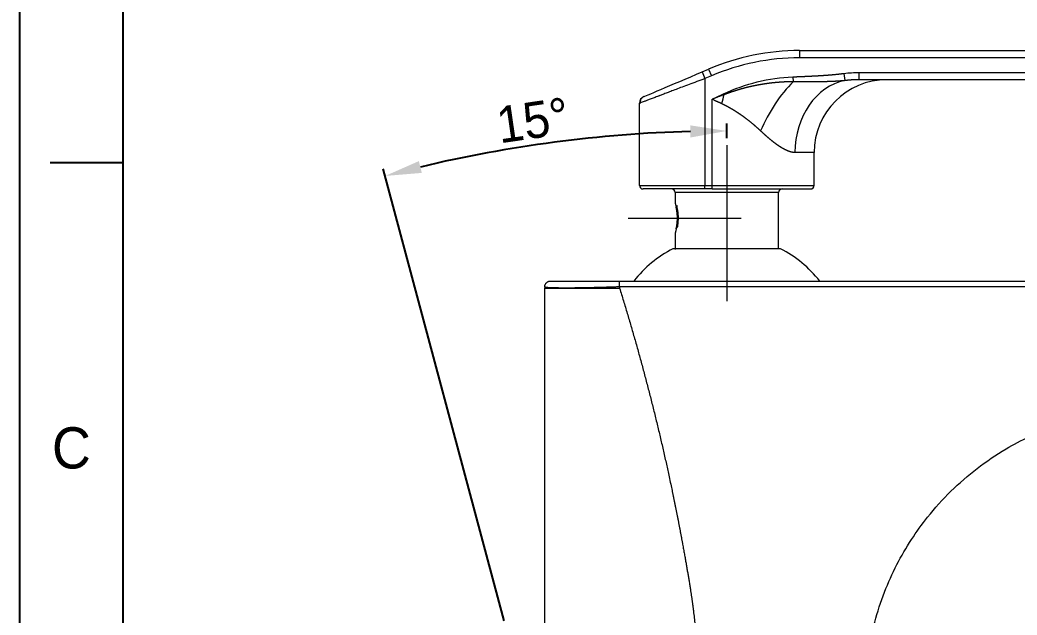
# Model space of a CAD drawing. Extents: x 9509 to 10103, y -14876 to -14456.
# Drawn here: x 9508.8 to 9645.8, y -14688.7 to -14607 of the extents above; entities that cross this region are included whole.
import ezdxf

# ---------------------------------------------------------------- set-up
doc = ezdxf.new("R2010")
doc.units = 0
doc.header["$MEASUREMENT"] = 0
doc.linetypes.add('CENTER', pattern=[47.5, 22, -8.5, 8.5, -8.5])
doc.linetypes.add('HIDDEN2', pattern=[4.7625, 3.175, -1.5875])
doc.layers.get('0').update_dxf_attribs({"linetype": 'CONTINUOUS'})
doc.layers.get('DEFPOINTS').update_dxf_attribs({"linetype": 'CONTINUOUS'})
doc.layers.add('1', color=4, linetype='HIDDEN2')
doc.layers.add('5', color=2, linetype='CONTINUOUS', lineweight=9)
doc.styles.get("Standard").update_dxf_attribs({"font": 'Gulim.ttf'})
doc.dimstyles.new('STANDARD$0', dxfattribs={"dimtxt": 3.5, "dimasz": 2.5, "dimexe": 0.7, "dimexo": 0.7, "dimgap": 0.5, "dimtad": 3, "dimdec": 4, "dimdsep": 46, "dimtxsty": 'Standard', "dimcen": 0, "dimclrd": 2, "dimclre": 2, "dimclrt": 4, "dimadec": 0, "dimazin": 0, "dimtp": 0.2, "dimtm": 0.1, "dimtfac": 0.5, "dimtdec": 4, "dimtmove": 1, "dimatfit": 3, "dimfxl": 0, "dimtolj": 1, "dimarcsym": 0})
doc.dimstyles.new('STANDARD$2', dxfattribs={"dimtxt": 3.5, "dimasz": 2.5, "dimexe": 1, "dimexo": 1, "dimgap": 0.8, "dimtad": 1, "dimdsep": 46, "dimtxsty": 'Standard', "dimcen": 0, "dimclrd": 2, "dimclre": 2, "dimclrt": 4, "dimadec": 1, "dimazin": 2, "dimtfac": 1, "dimtmove": 0, "dimatfit": 0, "dimfxl": 0, "dimtolj": 1, "dimarcsym": 0})

# ---------------------------------------------------------------- blocks, each defined once
blk = doc.blocks.new('*D3')
at = {"layer": '5', "color": 2, "lineweight": -2}
for p, q in [((9605.93, -14623.21), (9605.93, -14621.24)), ((9575.35, -14689.49), (9558.73, -14627.45))]:
    blk.add_line(p, q, dxfattribs=at)
blk.add_arc((9605.93, -14803.6), 181.36, 91.5797, 103.4203, dxfattribs=at)
at = {"layer": '5', "color": 2}
for points in [[(9600.91, -14621.47), (9600.94, -14623.14), (9605.93, -14622.24)], [(9564.04, -14628), (9563.63, -14626.38), (9558.99, -14628.42)]]:
    blk.add_solid(points, dxfattribs=at)
at = {"layer": 'DEFPOINTS', "color": 0}
for p in [(9590.12, -14622.93), (9605.93, -14624.21), (9605.93, -14645.61), (9575.61, -14690.46), (9589.69, -14743.02)]:
    blk.add_point(p, dxfattribs=at)
at = {"layer": '5', "color": 4, "insert": (9579.28, -14620.8), "char_height": 5, "attachment_point": 5, "rotation": 8.2929}
blk.add_mtext('\\A1;15°', dxfattribs=at)
blk = doc.blocks.new('*D8')
at = {"layer": '5', "color": 2, "lineweight": -2}
for p, q in [((9710.4, -14663.23), (9710.4, -14743.79)), ((9602.92, -14757.14), (9602.92, -14742.39)), ((9607.92, -14743.09), (9705.4, -14743.09))]:
    blk.add_line(p, q, dxfattribs=at)
at = {"layer": '5', "color": 2}
for points in [[(9607.92, -14742.26), (9607.92, -14743.93), (9602.92, -14743.09)], [(9705.4, -14742.26), (9705.4, -14743.93), (9710.4, -14743.09)]]:
    blk.add_solid(points, dxfattribs=at)
at = {"layer": 'DEFPOINTS', "color": 0}
for p in [(9710.4, -14662.53), (9710.4, -14743.09), (9602.92, -14757.84)]:
    blk.add_point(p, dxfattribs=at)
at = {"layer": '5', "color": 4, "insert": (9667.02, -14738.64), "char_height": 5, "attachment_point": 5}
blk.add_mtext('\\A1;107.5', dxfattribs=at)
blk = doc.blocks.new('*D11')
at = {"layer": '5', "color": 2, "lineweight": -2}
for p, q in [((9711.1, -14662.53), (9755.56, -14662.53)), ((9754.86, -14752.84), (9754.86, -14667.53)), ((9629.42, -14757.84), (9755.56, -14757.84))]:
    blk.add_line(p, q, dxfattribs=at)
at = {"layer": '5', "color": 2}
for points in [[(9754.02, -14667.53), (9755.69, -14667.53), (9754.86, -14662.53)], [(9754.02, -14752.84), (9755.69, -14752.84), (9754.86, -14757.84)]]:
    blk.add_solid(points, dxfattribs=at)
at = {"layer": 'DEFPOINTS', "color": 0}
for p in [(9710.4, -14662.53), (9754.86, -14662.53), (9628.72, -14757.84)]:
    blk.add_point(p, dxfattribs=at)
at = {"layer": '5', "color": 4, "insert": (9750.61, -14708.75), "char_height": 5, "attachment_point": 5, "rotation": 90}
blk.add_mtext('\\A1;95.3', dxfattribs=at)

msp = doc.modelspace()

# ---------------------------------------------------------------- linework, layer by layer
for p, q in [((9522.972, -14469.921), (9522.972, -14861.638)), ((9522.972, -14626.608), (9512.972, -14626.608))]:
    msp.add_line(p, q)
msp.add_lwpolyline([(9508.831, -14455.78), (10102.77, -14455.78), (10102.77, -14875.78), (9508.831, -14875.78)], close=True)
at = {"layer": '1', "color": 7, "linetype": 'Continuous', "lineweight": 18}
for p, q in [((9615.936, -14611.207), (9689.926, -14611.207)), ((9602.535, -14614.132), (9603.433, -14613.751)), ((9622.027, -14614.341), (9622.154, -14615.329)), ((9689.926, -14615.207), (9624.1, -14615.207)), ((9593.926, -14629.707), (9593.926, -14618.448)), ((9617.926, -14629.707), (9617.926, -14625.207)), ((9602.926, -14630.207), (9594.426, -14630.207)), ((9598.826, -14630.707), (9598.826, -14632.133)), ((9603.926, -14630.207), (9602.926, -14630.207)), ((9603.926, -14630.207), (9617.426, -14630.207)), ((9613.026, -14638.42), (9613.026, -14630.707)), ((9599.115, -14632.748), (9598.988, -14632.748)), ((9598.826, -14636.292), (9598.826, -14638.508)), ((9591.141, -14642.841), (9708.915, -14642.841))]:
    msp.add_line(p, q, dxfattribs=at)
at = {"layer": '1', "color": 1, "linetype": 'Continuous', "lineweight": 13}
for p, q in [((9615.936, -14611.207), (9615.936, -14612.207)), ((9689.926, -14612.207), (9615.936, -14612.207)), ((9602.535, -14614.132), (9602.926, -14615.052)), ((9603.823, -14614.671), (9602.926, -14615.052)), ((9603.433, -14613.751), (9603.823, -14614.671)), ((9615, -14614.815), (9615.03, -14615.489)), ((9624.1, -14615.207), (9624.1, -14614.207)), ((9624.1, -14614.207), (9689.926, -14614.207)), ((9602.926, -14615.052), (9602.926, -14629.707)), ((9605.477, -14617.155), (9605.534, -14617.276)), ((9603.926, -14629.707), (9603.926, -14617.887)), ((9617.926, -14625.207), (9615.297, -14625.207)), ((9593.926, -14629.707), (9602.926, -14629.707)), ((9602.926, -14630.207), (9602.926, -14629.707)), ((9602.926, -14629.707), (9603.926, -14629.707)), ((9603.926, -14630.207), (9603.926, -14629.707)), ((9603.926, -14629.707), (9617.926, -14629.707)), ((9613.026, -14630.707), (9598.826, -14630.707)), ((9708.915, -14643.641), (9591.143, -14643.641))]:
    msp.add_line(p, q, dxfattribs=at)
at = {"layer": '1', "color": 1, "linetype": 'CENTER', "lineweight": 13}
for p, q in [((9605.926, -14624.207), (9605.926, -14645.606)), ((9592.376, -14634.207), (9607.926, -14634.207))]:
    msp.add_line(p, q, dxfattribs=at)
at = {"layer": '1', "color": 7, "linetype": 'Continuous', "lineweight": 18}
for centre, radius, start, end in [((9615.936, -14643.207), 32, 90, 113), ((9627.926, -14625.207), 10, 90, 180), ((9594.926, -14618.448), 1, 113, 180), ((9594.426, -14629.707), 0.5, 180, 270), ((9617.426, -14629.707), 0.5, 270, 0), ((9598.326, -14630.707), 0.5, 0, 90), ((9613.526, -14630.707), 0.5, 90, 180), ((9605.925, -14652.888), 16.249, 117.05372, 141.80436), ((9605.925, -14652.888), 16.249, 38.19596, 63.00032)]:
    msp.add_arc(centre, radius, start, end, dxfattribs=at)
at = {"layer": '1', "color": 1, "linetype": 'Continuous', "lineweight": 13}
msp.add_arc((9615.936, -14643.207), 31, 90, 113, dxfattribs=at)
at = {"layer": '1', "color": 7, "linetype": 'Continuous', "lineweight": 18}
for centre, major_axis, ratio, start_param, end_param in [((9615.326, -14622.229), (4.801, 8.772), 0.4279506, 0.9557121, 1.8008586), ((9623.419, -14625.207), (0, 10), 0.8122329, 0.156482, 1.5707963), ((9606.107, -14618.488), (2.64, 9.645), 0.0876692, 1.4688123, 1.5947871), ((9605.926, -14634.207), (-7.1, 0), 0.9662464, 6.02718, 6.0688447)]:
    msp.add_ellipse(centre, major_axis=major_axis, ratio=ratio, start_param=start_param, end_param=end_param, dxfattribs=at)
for points, degree, knots in [([(9594.535, -14617.527), (9594.535, -14617.527), (9595.394, -14617.163), (9598.363, -14615.903), (9600.433, -14615.024), (9602.535, -14614.132)], 3, [0, 0, 0, 0, 0.5, 0.5, 1, 1, 1, 1]), ([(9615, -14614.815), (9615.281, -14614.803), (9615.88, -14614.777), (9616.456, -14614.753), (9616.76, -14614.74), (9617.783, -14614.694), (9618.519, -14614.652), (9619.469, -14614.596), (9620.275, -14614.527), (9621.2, -14614.447), (9622.027, -14614.341)], 2, [0, 0, 0, 0.125, 0.125, 0.25, 0.25, 0.5, 0.5, 0.75, 0.75, 1, 1, 1]), ([(9602.926, -14615.052), (9602.537, -14615.199), (9602.161, -14615.339), (9601.436, -14615.609), (9601.089, -14615.738), (9600.426, -14615.985), (9600.111, -14616.103), (9599.514, -14616.326), (9599.232, -14616.432), (9598.703, -14616.632), (9598.456, -14616.726), (9597.994, -14616.903), (9597.779, -14616.986), (9597.381, -14617.139), (9597.197, -14617.21), (9596.943, -14617.308), (9596.862, -14617.339), (9596.746, -14617.383), (9596.689, -14617.405), (9596.625, -14617.43), (9596.593, -14617.441), (9596.577, -14617.447), (9596.57, -14617.45), (9596.566, -14617.452), (9596.564, -14617.453), (9596.563, -14617.453), (9596.562, -14617.453), (9596.562, -14617.453), (9596.562, -14617.453), (9596.562, -14617.453), (9596.342, -14617.536), (9596.135, -14617.614), (9595.749, -14617.759), (9595.569, -14617.826), (9595.237, -14617.951), (9595.084, -14618.008), (9594.808, -14618.111), (9594.684, -14618.158), (9594.465, -14618.241), (9594.369, -14618.277), (9594.206, -14618.339), (9594.139, -14618.365), (9594.031, -14618.406), (9593.991, -14618.422), (9593.939, -14618.443), (9593.926, -14618.448), (9593.926, -14618.448)], 3, [0, 0, 0, 0, 0.0625, 0.0625, 0.125, 0.125, 0.1875, 0.1875, 0.25, 0.25, 0.3125, 0.3125, 0.375, 0.375, 0.4375, 0.4375, 0.46875, 0.46875, 0.484375, 0.4921875, 0.4960937, 0.4980469, 0.4990234, 0.4995117, 0.4997559, 0.4998779, 0.499939, 0.4999695, 0.4999695, 0.5, 0.5, 0.5625, 0.5625, 0.625, 0.625, 0.6875, 0.6875, 0.75, 0.75, 0.8125, 0.8125, 0.875, 0.875, 0.9375, 0.9375, 1, 1, 1, 1]), ([(9615.03, -14615.489), (9615.002, -14615.489), (9614.947, -14615.489), (9614.864, -14615.49), (9614.781, -14615.491), (9614.699, -14615.492), (9614.617, -14615.494), (9614.535, -14615.495), (9614.454, -14615.497), (9614.373, -14615.499), (9614.292, -14615.502), (9614.211, -14615.505), (9614.131, -14615.507), (9614.05, -14615.51), (9613.971, -14615.514), (9613.891, -14615.517), (9613.812, -14615.521), (9613.732, -14615.525), (9613.654, -14615.529), (9613.575, -14615.534), (9613.497, -14615.539), (9613.419, -14615.543), (9613.341, -14615.549), (9613.263, -14615.554), (9613.186, -14615.559), (9613.109, -14615.565), (9613.032, -14615.571), (9612.956, -14615.577), (9612.88, -14615.583), (9612.804, -14615.59), (9612.728, -14615.597), (9612.652, -14615.604), (9612.577, -14615.611), (9612.502, -14615.618), (9612.428, -14615.625), (9612.353, -14615.633), (9612.279, -14615.641), (9612.205, -14615.649), (9612.131, -14615.657), (9612.058, -14615.666), (9611.985, -14615.674), (9611.912, -14615.683), (9611.839, -14615.692), (9611.767, -14615.701), (9611.695, -14615.71), (9611.623, -14615.72), (9611.551, -14615.729), (9611.48, -14615.739), (9611.409, -14615.749), (9611.338, -14615.759), (9611.267, -14615.769), (9611.197, -14615.78), (9611.126, -14615.79), (9611.057, -14615.801), (9610.987, -14615.812), (9610.917, -14615.823), (9610.848, -14615.834), (9610.779, -14615.845), (9610.711, -14615.857), (9610.642, -14615.869), (9610.574, -14615.88), (9610.506, -14615.892), (9610.438, -14615.904), (9610.371, -14615.916), (9610.304, -14615.929), (9610.237, -14615.941), (9610.17, -14615.954), (9610.104, -14615.966), (9610.037, -14615.979), (9609.971, -14615.992), (9609.906, -14616.005), (9609.84, -14616.018), (9609.775, -14616.032), (9609.71, -14616.045), (9609.645, -14616.059), (9609.58, -14616.072), (9609.516, -14616.086), (9609.452, -14616.1), (9609.388, -14616.114), (9609.325, -14616.128), (9609.261, -14616.143), (9609.198, -14616.157), (9609.135, -14616.171), (9609.073, -14616.186), (9609.01, -14616.201), (9608.948, -14616.215), (9608.886, -14616.23), (9608.824, -14616.245), (9608.763, -14616.26), (9608.702, -14616.275), (9608.641, -14616.291), (9608.58, -14616.306), (9608.519, -14616.321), (9608.459, -14616.337), (9608.399, -14616.353), (9608.339, -14616.368), (9608.279, -14616.384), (9608.22, -14616.4), (9608.161, -14616.416), (9608.102, -14616.432), (9608.043, -14616.448), (9607.985, -14616.464), (9607.926, -14616.481), (9607.868, -14616.497), (9607.811, -14616.514), (9607.753, -14616.53), (9607.696, -14616.547), (9607.639, -14616.563), (9607.582, -14616.58), (9607.525, -14616.597), (9607.469, -14616.614), (9607.412, -14616.631), (9607.356, -14616.648), (9607.301, -14616.665), (9607.245, -14616.682), (9607.19, -14616.699), (9607.135, -14616.716), (9607.08, -14616.734), (9607.025, -14616.751), (9606.971, -14616.769), (9606.916, -14616.786), (9606.862, -14616.804), (9606.809, -14616.821), (9606.755, -14616.839), (9606.702, -14616.857), (9606.649, -14616.874), (9606.596, -14616.892), (9606.543, -14616.91), (9606.49, -14616.928), (9606.438, -14616.946), (9606.386, -14616.964), (9606.334, -14616.982), (9606.283, -14617), (9606.231, -14617.018), (9606.18, -14617.036), (9606.129, -14617.055), (9606.079, -14617.073), (9606.028, -14617.091), (9605.978, -14617.109), (9605.928, -14617.128), (9605.878, -14617.146), (9605.828, -14617.165), (9605.778, -14617.183), (9605.729, -14617.202), (9605.68, -14617.22), (9605.631, -14617.239), (9605.583, -14617.257), (9605.55, -14617.27), (9605.534, -14617.276)], 3, [0, 0, 0, 0, 0.0085552, 0.0170828, 0.0255829, 0.0340557, 0.0425012, 0.0509196, 0.0593111, 0.0676756, 0.0760134, 0.0843245, 0.0926092, 0.1008674, 0.1090993, 0.117305, 0.1254846, 0.1336382, 0.141766, 0.149868, 0.1579444, 0.1659952, 0.1740205, 0.1820205, 0.1899952, 0.1979447, 0.2058692, 0.2137687, 0.2216433, 0.2294932, 0.2373183, 0.2451188, 0.2528948, 0.2606464, 0.2683736, 0.2760766, 0.2837554, 0.2914101, 0.2990408, 0.3066475, 0.3142304, 0.3217896, 0.329325, 0.3368369, 0.3443251, 0.35179, 0.3592314, 0.3666495, 0.3740444, 0.3814161, 0.3887647, 0.3960902, 0.4033928, 0.4106725, 0.4179293, 0.4251634, 0.4323748, 0.4395636, 0.4467297, 0.4538734, 0.4609946, 0.4680934, 0.4751699, 0.4822241, 0.4892561, 0.4962659, 0.5032537, 0.5102194, 0.5171631, 0.5240849, 0.5309848, 0.5378629, 0.5447192, 0.5515538, 0.5583667, 0.565158, 0.5719277, 0.578676, 0.5854027, 0.5921081, 0.598792, 0.6054547, 0.612096, 0.6187162, 0.6253151, 0.6318929, 0.6384496, 0.6449853, 0.6514999, 0.6579936, 0.6644664, 0.6709182, 0.6773492, 0.6837595, 0.6901489, 0.6965177, 0.7028657, 0.7091931, 0.7154999, 0.7217862, 0.7280519, 0.7342971, 0.7405219, 0.7467262, 0.7529102, 0.7590738, 0.7652171, 0.7713402, 0.777443, 0.7835256, 0.789588, 0.7956303, 0.8016524, 0.8076545, 0.8136366, 0.8195986, 0.8255407, 0.8314628, 0.8373651, 0.8432474, 0.8491099, 0.8549525, 0.8607754, 0.8665785, 0.8723619, 0.8781256, 0.8838696, 0.889594, 0.8952987, 0.9009839, 0.9066495, 0.9122956, 0.9179222, 0.9235294, 0.929117, 0.9346853, 0.9402342, 0.9457637, 0.9512739, 0.9567648, 0.9622364, 0.9676887, 0.9731219, 0.9785358, 0.9839305, 0.9893061, 0.9946626, 1, 1, 1, 1]), ([(9622.154, -14615.329), (9622.141, -14615.33), (9622.116, -14615.333), (9622.078, -14615.337), (9622.038, -14615.342), (9621.997, -14615.346), (9621.954, -14615.35), (9621.91, -14615.354), (9621.865, -14615.359), (9621.818, -14615.363), (9621.77, -14615.367), (9621.72, -14615.371), (9621.669, -14615.376), (9621.617, -14615.38), (9621.563, -14615.384), (9621.507, -14615.388), (9621.45, -14615.393), (9621.392, -14615.397), (9621.332, -14615.401), (9621.27, -14615.405), (9621.207, -14615.409), (9621.142, -14615.413), (9621.076, -14615.417), (9621.008, -14615.421), (9620.939, -14615.425), (9620.868, -14615.429), (9620.795, -14615.433), (9620.721, -14615.436), (9620.645, -14615.44), (9620.567, -14615.444), (9620.488, -14615.447), (9620.407, -14615.45), (9620.325, -14615.454), (9620.241, -14615.457), (9620.155, -14615.46), (9620.068, -14615.463), (9619.978, -14615.467), (9619.888, -14615.469), (9619.795, -14615.472), (9619.701, -14615.475), (9619.605, -14615.478), (9619.507, -14615.48), (9619.408, -14615.483), (9619.307, -14615.485), (9619.204, -14615.487), (9619.1, -14615.489), (9618.994, -14615.491), (9618.886, -14615.493), (9618.777, -14615.494), (9618.666, -14615.496), (9618.553, -14615.497), (9618.439, -14615.499), (9618.323, -14615.5), (9618.205, -14615.501), (9618.086, -14615.502), (9617.965, -14615.502), (9617.843, -14615.503), (9617.719, -14615.503), (9617.593, -14615.504), (9617.465, -14615.504), (9617.336, -14615.504), (9617.205, -14615.504), (9617.072, -14615.504), (9616.938, -14615.504), (9616.801, -14615.503), (9616.664, -14615.503), (9616.524, -14615.502), (9616.382, -14615.502), (9616.239, -14615.501), (9616.094, -14615.5), (9615.948, -14615.498), (9615.799, -14615.497), (9615.649, -14615.496), (9615.497, -14615.494), (9615.343, -14615.493), (9615.187, -14615.491), (9615.082, -14615.49), (9615.03, -14615.489)], 3, [0, 0, 0, 0, 0.0053015, 0.0107879, 0.0164612, 0.0223233, 0.0283761, 0.0346215, 0.0410613, 0.0476975, 0.0545318, 0.0615661, 0.068802, 0.0762413, 0.0838857, 0.091737, 0.0997966, 0.1080663, 0.1165476, 0.1252421, 0.1341513, 0.1432767, 0.1526197, 0.1621817, 0.1719641, 0.1819682, 0.1921953, 0.2026467, 0.2133236, 0.224227, 0.2353582, 0.2467182, 0.2583081, 0.2701287, 0.2821811, 0.2944661, 0.3069844, 0.319737, 0.3327244, 0.3459473, 0.3594064, 0.3731021, 0.3870349, 0.4012052, 0.4156135, 0.4302598, 0.4451404, 0.4602446, 0.475573, 0.4911264, 0.5069059, 0.5229125, 0.5391471, 0.5556109, 0.5723048, 0.5892299, 0.6063872, 0.6237778, 0.6414027, 0.6592631, 0.6773599, 0.6956943, 0.7142673, 0.7330802, 0.752134, 0.7714299, 0.790969, 0.8107525, 0.8307815, 0.8510573, 0.8715811, 0.892354, 0.9133773, 0.9346523, 0.9561803, 0.9779624, 1, 1, 1, 1]), ([(9605.534, -14617.276), (9605.006, -14617.477), (9604.478, -14617.677), (9603.942, -14617.881), (9603.934, -14617.884), (9603.926, -14617.887)], 3, [0, 0, 0, 0, 0.9853595, 0.9853595, 1, 1, 1, 1]), ([(9610.576, -14622.229), (9610.559, -14622.213), (9610.525, -14622.182), (9610.475, -14622.135), (9610.424, -14622.088), (9610.374, -14622.041), (9610.323, -14621.995), (9610.273, -14621.949), (9610.222, -14621.903), (9610.171, -14621.858), (9610.121, -14621.813), (9610.07, -14621.767), (9610.019, -14621.723), (9609.969, -14621.678), (9609.918, -14621.634), (9609.867, -14621.589), (9609.816, -14621.545), (9609.765, -14621.502), (9609.714, -14621.458), (9609.664, -14621.415), (9609.613, -14621.372), (9609.562, -14621.329), (9609.511, -14621.287), (9609.46, -14621.244), (9609.409, -14621.202), (9609.358, -14621.16), (9609.307, -14621.119), (9609.256, -14621.077), (9609.205, -14621.036), (9609.154, -14620.995), (9609.103, -14620.954), (9609.052, -14620.914), (9609.001, -14620.874), (9608.95, -14620.833), (9608.899, -14620.794), (9608.848, -14620.754), (9608.797, -14620.715), (9608.746, -14620.676), (9608.695, -14620.637), (9608.644, -14620.598), (9608.593, -14620.56), (9608.542, -14620.522), (9608.491, -14620.484), (9608.44, -14620.446), (9608.389, -14620.408), (9608.338, -14620.371), (9608.288, -14620.334), (9608.237, -14620.297), (9608.186, -14620.261), (9608.135, -14620.224), (9608.084, -14620.188), (9608.033, -14620.152), (9607.983, -14620.117), (9607.932, -14620.081), (9607.881, -14620.046), (9607.83, -14620.011), (9607.78, -14619.976), (9607.729, -14619.942), (9607.678, -14619.908), (9607.628, -14619.874), (9607.577, -14619.84), (9607.526, -14619.806), (9607.476, -14619.773), (9607.425, -14619.74), (9607.375, -14619.707), (9607.324, -14619.674), (9607.274, -14619.642), (9607.224, -14619.61), (9607.173, -14619.578), (9607.123, -14619.546), (9607.073, -14619.514), (9607.022, -14619.483), (9606.972, -14619.452), (9606.922, -14619.421), (9606.872, -14619.391), (9606.822, -14619.36), (9606.772, -14619.33), (9606.722, -14619.3), (9606.672, -14619.271), (9606.622, -14619.241), (9606.572, -14619.212), (9606.522, -14619.183), (9606.473, -14619.154), (9606.423, -14619.126), (9606.373, -14619.098), (9606.324, -14619.069), (9606.274, -14619.042), (9606.225, -14619.014), (9606.175, -14618.987), (9606.126, -14618.96), (9606.076, -14618.933), (9606.027, -14618.906), (9605.978, -14618.88), (9605.929, -14618.853), (9605.88, -14618.827), (9605.83, -14618.802), (9605.781, -14618.776), (9605.732, -14618.751), (9605.684, -14618.726), (9605.635, -14618.701), (9605.586, -14618.676), (9605.537, -14618.652), (9605.489, -14618.628), (9605.44, -14618.604), (9605.391, -14618.58), (9605.343, -14618.557), (9605.295, -14618.534), (9605.246, -14618.511), (9605.214, -14618.496), (9605.198, -14618.488)], 3, [0, 0, 0, 0, 0.010911, 0.021791, 0.0326402, 0.0434584, 0.0542459, 0.0650025, 0.0757283, 0.0864234, 0.0970877, 0.1077214, 0.1183245, 0.1288969, 0.1394387, 0.14995, 0.1604308, 0.1708812, 0.181301, 0.1916905, 0.2020496, 0.2123784, 0.2226769, 0.2329451, 0.2431831, 0.2533909, 0.2635686, 0.2737162, 0.2838337, 0.2939212, 0.3039787, 0.3140062, 0.3240038, 0.3339716, 0.3439095, 0.3538177, 0.3636961, 0.3735448, 0.3833638, 0.3931532, 0.4029131, 0.4126434, 0.4223442, 0.4320156, 0.4416576, 0.4512702, 0.4608535, 0.4704076, 0.4799324, 0.4894281, 0.4988946, 0.5083321, 0.5177405, 0.52712, 0.5364706, 0.5457922, 0.555085, 0.5643491, 0.5735844, 0.5827911, 0.5919691, 0.6011185, 0.6102395, 0.6193319, 0.628396, 0.6374317, 0.646439, 0.6554182, 0.6643691, 0.6732919, 0.6821866, 0.6910533, 0.6998921, 0.7087029, 0.7174859, 0.7262411, 0.7349685, 0.7436683, 0.7523405, 0.7609852, 0.7696024, 0.7781921, 0.7867545, 0.7952896, 0.8037975, 0.8122782, 0.8207319, 0.8291585, 0.8375581, 0.8459309, 0.8542768, 0.862596, 0.8708885, 0.8791544, 0.8873938, 0.8956067, 0.9037932, 0.9119534, 0.9200873, 0.9281951, 0.9362767, 0.9443324, 0.9523621, 0.9603659, 0.968344, 0.9762964, 0.9842231, 0.9921243, 1, 1, 1, 1]), ([(9598.826, -14632.107), (9598.826, -14632.107), (9598.826, -14632.108), (9598.828, -14632.114), (9598.829, -14632.119), (9598.833, -14632.13), (9598.834, -14632.134), (9598.836, -14632.143), (9598.838, -14632.148), (9598.846, -14632.175), (9598.854, -14632.204), (9598.874, -14632.277), (9598.886, -14632.321), (9598.903, -14632.384), (9598.906, -14632.397), (9598.913, -14632.424), (9598.924, -14632.466), (9598.935, -14632.511), (9598.957, -14632.605), (9598.973, -14632.673), (9598.988, -14632.748)], 3, [0, 0, 0, 0, 0.0761133, 0.0761133, 0.1685019, 0.1685019, 0.2146963, 0.2146963, 0.2608906, 0.2608906, 0.445668, 0.445668, 0.6304453, 0.6304453, 0.6766396, 0.6766396, 0.722834, 0.8152227, 0.8152227, 1, 1, 1, 1]), ([(9599.183, -14635.352), (9599.202, -14635.237), (9599.219, -14635.118), (9599.241, -14634.935), (9599.248, -14634.872), (9599.256, -14634.778), (9599.259, -14634.746), (9599.264, -14634.682), (9599.266, -14634.649), (9599.276, -14634.488), (9599.28, -14634.358), (9599.281, -14634.164), (9599.28, -14634.099), (9599.277, -14634.001), (9599.276, -14633.969), (9599.274, -14633.904), (9599.272, -14633.871), (9599.263, -14633.709), (9599.252, -14633.582), (9599.232, -14633.397), (9599.224, -14633.336), (9599.212, -14633.246), (9599.207, -14633.216), (9599.198, -14633.157), (9599.194, -14633.127), (9599.17, -14632.982), (9599.148, -14632.871), (9599.104, -14632.662), (9599.081, -14632.563), (9599.057, -14632.47)], 3, [0, 0, 0, 0, 0.125, 0.125, 0.1875, 0.1875, 0.21875, 0.21875, 0.25, 0.25, 0.375, 0.375, 0.4375, 0.4375, 0.46875, 0.46875, 0.5, 0.5, 0.625, 0.625, 0.6875, 0.6875, 0.71875, 0.71875, 0.75, 0.75, 0.875, 0.875, 1, 1, 1, 1]), ([(9598.991, -14635.655), (9598.993, -14635.645), (9598.995, -14635.634), (9599.013, -14635.548), (9599.028, -14635.467), (9599.046, -14635.36), (9599.05, -14635.338), (9599.057, -14635.294), (9599.06, -14635.271), (9599.071, -14635.204), (9599.077, -14635.158), (9599.096, -14635.018), (9599.107, -14634.921), (9599.12, -14634.773), (9599.124, -14634.723), (9599.129, -14634.646), (9599.131, -14634.62), (9599.134, -14634.569), (9599.135, -14634.543), (9599.141, -14634.413), (9599.144, -14634.31), (9599.143, -14634.154), (9599.143, -14634.102), (9599.141, -14634.024), (9599.14, -14633.998), (9599.139, -14633.946), (9599.137, -14633.92), (9599.131, -14633.79), (9599.124, -14633.688), (9599.106, -14633.49), (9599.096, -14633.394), (9599.08, -14633.276), (9599.077, -14633.253), (9599.07, -14633.206), (9599.06, -14633.138), (9599.049, -14633.073), (9599.028, -14632.945), (9599.012, -14632.864), (9598.993, -14632.768), (9598.989, -14632.75), (9598.984, -14632.728), (9598.984, -14632.725), (9598.983, -14632.722)], 3, [0, 0, 0, 0, 0.013231, 0.013231, 0.1091083, 0.1091083, 0.1330776, 0.1330776, 0.1570469, 0.1570469, 0.2049855, 0.2049855, 0.3008628, 0.3008628, 0.3488014, 0.3488014, 0.3727708, 0.3727708, 0.3967401, 0.3967401, 0.4926173, 0.4926173, 0.540556, 0.540556, 0.5645253, 0.5645253, 0.5884946, 0.5884946, 0.6843719, 0.6843719, 0.7802491, 0.7802491, 0.8042185, 0.8042185, 0.8281878, 0.8761264, 0.8761264, 0.9720037, 0.9720037, 0.995973, 0.995973, 1, 1, 1, 1]), ([(9598.988, -14635.669), (9599.001, -14635.647), (9599.015, -14635.624), (9599.045, -14635.575), (9599.061, -14635.549), (9599.093, -14635.496), (9599.11, -14635.468), (9599.146, -14635.411), (9599.164, -14635.382), (9599.183, -14635.352)], 3, [0, 0, 0, 0, 0.25, 0.25, 0.5, 0.5, 0.75, 0.75, 1, 1, 1, 1]), ([(9598.988, -14635.669), (9598.972, -14635.742), (9598.957, -14635.811), (9598.938, -14635.89), (9598.934, -14635.905), (9598.927, -14635.935), (9598.916, -14635.979), (9598.906, -14636.019), (9598.886, -14636.094), (9598.874, -14636.137), (9598.861, -14636.183), (9598.859, -14636.191), (9598.854, -14636.208), (9598.852, -14636.216), (9598.846, -14636.238), (9598.842, -14636.25), (9598.833, -14636.283), (9598.829, -14636.297), (9598.826, -14636.305), (9598.826, -14636.307), (9598.826, -14636.307)], 3, [0, 0, 0, 0, 0.1850752, 0.1850752, 0.231344, 0.231344, 0.2776128, 0.3701504, 0.3701504, 0.5552256, 0.5552256, 0.6014944, 0.6014944, 0.6477632, 0.6477632, 0.7403008, 0.7403008, 0.925376, 0.925376, 1, 1, 1, 1]), ([(9611.155, -14638.42), (9610.983, -14638.42), (9610.803, -14638.42), (9610.429, -14638.42), (9610.042, -14638.42), (9609.628, -14638.42), (9609.361, -14638.42), (9609.307, -14638.42), (9609.198, -14638.42), (9609.143, -14638.42), (9608.978, -14638.42), (9608.866, -14638.42), (9608.531, -14638.42), (9608.076, -14638.42), (9607.609, -14638.42), (9607.253, -14638.42), (9607.134, -14638.42), (9606.954, -14638.42), (9606.893, -14638.42), (9606.772, -14638.42), (9606.712, -14638.42), (9606.408, -14638.42), (9606.166, -14638.42), (9605.684, -14638.42), (9605.443, -14638.42), (9604.964, -14638.419), (9604.724, -14638.419), (9604.426, -14638.419), (9604.367, -14638.419), (9604.248, -14638.419), (9604.188, -14638.419), (9604.011, -14638.419), (9603.894, -14638.419), (9603.547, -14638.419), (9603.093, -14638.419), (9602.657, -14638.419), (9602.337, -14638.419), (9602.231, -14638.419), (9602.074, -14638.419), (9602.023, -14638.419), (9601.919, -14638.419), (9601.868, -14638.419), (9601.615, -14638.419), (9601.421, -14638.419), (9601.048, -14638.419), (9600.87, -14638.419), (9600.529, -14638.419), (9600.366, -14638.419), (9600.173, -14638.419), (9600.134, -14638.419), (9600.059, -14638.419), (9599.949, -14638.419), (9599.844, -14638.419), (9599.643, -14638.419), (9599.395, -14638.419), (9599.188, -14638.419), (9599.049, -14638.419), (9599.005, -14638.419), (9598.943, -14638.419), (9598.923, -14638.419), (9598.885, -14638.419), (9598.867, -14638.419), (9598.779, -14638.419), (9598.72, -14638.419), (9598.626, -14638.419), (9598.59, -14638.419), (9598.543, -14638.419), (9598.53, -14638.419), (9598.53, -14638.419), (9598.53, -14638.419), (9598.53, -14638.419)], 3, [0, 0, 0, 0, 0.0416613, 0.0416613, 0.0833226, 0.1249839, 0.1249839, 0.1353993, 0.1353993, 0.1458146, 0.1458146, 0.1666453, 0.1666453, 0.2083066, 0.2499679, 0.2499679, 0.2707986, 0.2707986, 0.2812139, 0.2812139, 0.2916292, 0.2916292, 0.3332905, 0.3332905, 0.3749518, 0.3749518, 0.4166132, 0.4166132, 0.4270285, 0.4270285, 0.4374438, 0.4374438, 0.4582745, 0.4582745, 0.4999358, 0.5415971, 0.5415971, 0.5624278, 0.5624278, 0.5728431, 0.5728431, 0.5832584, 0.5832584, 0.6249197, 0.6249197, 0.6665811, 0.6665811, 0.7082424, 0.7082424, 0.7186577, 0.7186577, 0.729073, 0.7499037, 0.7499037, 0.791565, 0.8332263, 0.8332263, 0.854057, 0.854057, 0.8644723, 0.8644723, 0.8748876, 0.8748876, 0.916549, 0.916549, 0.9582103, 0.9582103, 0.9998716, 0.9998716, 1, 1, 1, 1]), ([(9613.321, -14638.42), (9613.321, -14638.42), (9613.31, -14638.42), (9613.28, -14638.42), (9613.273, -14638.42), (9613.258, -14638.42), (9613.233, -14638.42), (9613.202, -14638.42), (9613.131, -14638.42), (9613.014, -14638.42), (9612.852, -14638.42), (9612.713, -14638.42), (9612.663, -14638.42), (9612.585, -14638.42), (9612.558, -14638.42), (9612.504, -14638.42), (9612.476, -14638.42), (9612.332, -14638.42), (9612.084, -14638.42), (9611.797, -14638.42), (9611.491, -14638.42), (9611.328, -14638.42), (9611.155, -14638.42)], 3, [0, 0, 0, 0, 0.124484, 0.124484, 0.1557524, 0.1557524, 0.1870209, 0.2495577, 0.2495577, 0.3746314, 0.4997051, 0.4997051, 0.562242, 0.562242, 0.5935104, 0.5935104, 0.6247789, 0.6247789, 0.7498526, 0.8749263, 0.8749263, 1, 1, 1, 1]), ([(9580.915, -14643.64), (9580.915, -14643.587), (9580.921, -14643.535), (9580.936, -14643.458), (9580.942, -14643.433), (9580.958, -14643.383), (9580.967, -14643.358), (9580.997, -14643.285), (9581.021, -14643.239), (9581.058, -14643.185), (9581.065, -14643.174), (9581.081, -14643.153), (9581.089, -14643.143), (9581.114, -14643.112), (9581.132, -14643.093), (9581.187, -14643.038), (9581.227, -14643.005), (9581.282, -14642.968), (9581.293, -14642.961), (9581.316, -14642.947), (9581.35, -14642.928), (9581.409, -14642.9), (9581.458, -14642.883), (9581.495, -14642.871), (9581.508, -14642.868), (9581.534, -14642.861), (9581.547, -14642.858), (9581.572, -14642.853), (9581.585, -14642.851), (9581.612, -14642.847), (9581.624, -14642.846), (9581.663, -14642.842), (9581.689, -14642.841), (9581.715, -14642.841)], 3, [0, 0, 0, 0, 0.125, 0.125, 0.1875, 0.1875, 0.25, 0.25, 0.375, 0.375, 0.40625, 0.40625, 0.4375, 0.4375, 0.5, 0.5, 0.625, 0.625, 0.65625, 0.65625, 0.6875, 0.75, 0.8125, 0.8125, 0.84375, 0.84375, 0.875, 0.875, 0.90625, 0.90625, 0.9375, 0.9375, 1, 1, 1, 1]), ([(9580.919, -14643.65), (9580.918, -14643.65), (9580.918, -14643.65), (9580.917, -14643.648), (9580.916, -14643.646), (9580.915, -14643.643), (9580.915, -14643.641), (9580.915, -14643.641), (9580.915, -14643.64), (9580.915, -14643.64), (9580.915, -14643.64), (9580.915, -14643.64)], 3, [0, 0, 0, 0, 0.0783132, 0.0783132, 0.5391566, 0.7695783, 0.8847891, 0.9423946, 0.9711973, 0.9711973, 1, 1, 1, 1]), ([(9581.715, -14642.841), (9581.715, -14642.841), (9581.716, -14642.841), (9581.72, -14642.841), (9581.722, -14642.841), (9581.734, -14642.841), (9581.745, -14642.841), (9581.79, -14642.841), (9581.836, -14642.841), (9581.955, -14642.841), (9582.029, -14642.841), (9582.207, -14642.841), (9582.311, -14642.841), (9582.459, -14642.841), (9582.49, -14642.841), (9582.538, -14642.841), (9582.554, -14642.841), (9582.586, -14642.841), (9582.668, -14642.841), (9582.756, -14642.841), (9582.974, -14642.841), (9583.132, -14642.841), (9583.472, -14642.841), (9583.654, -14642.841), (9584.042, -14642.841), (9584.248, -14642.841), (9584.522, -14642.841), (9584.577, -14642.841), (9584.69, -14642.841), (9584.747, -14642.841), (9584.92, -14642.841), (9585.038, -14642.841), (9585.218, -14642.841), (9585.279, -14642.841), (9585.402, -14642.841), (9585.587, -14642.841), (9585.776, -14642.841), (9586.161, -14642.841), (9586.424, -14642.841), (9586.965, -14642.841), (9587.243, -14642.841), (9587.671, -14642.841), (9587.816, -14642.841), (9588.035, -14642.841), (9588.109, -14642.841), (9588.257, -14642.841), (9588.331, -14642.841), (9588.701, -14642.841), (9589, -14642.841), (9589.603, -14642.841), (9589.907, -14642.841), (9590.521, -14642.841), (9590.83, -14642.841), (9591.141, -14642.841)], 3, [0, 0, 0, 0, 0.015625, 0.015625, 0.03125, 0.03125, 0.0625, 0.0625, 0.125, 0.125, 0.1875, 0.1875, 0.25, 0.25, 0.265625, 0.265625, 0.2734375, 0.2734375, 0.28125, 0.3125, 0.3125, 0.375, 0.375, 0.4375, 0.4375, 0.5, 0.5, 0.515625, 0.515625, 0.53125, 0.53125, 0.5625, 0.5625, 0.578125, 0.578125, 0.59375, 0.625, 0.625, 0.6875, 0.6875, 0.75, 0.75, 0.78125, 0.78125, 0.796875, 0.796875, 0.8125, 0.8125, 0.875, 0.875, 0.9375, 0.9375, 1, 1, 1, 1]), ([(9591.141, -14642.841), (9591.141, -14642.841), (9591.142, -14642.842), (9591.142, -14642.846), (9591.142, -14642.847), (9591.142, -14642.848), (9591.142, -14642.851), (9591.142, -14642.853), (9591.142, -14642.859), (9591.142, -14642.861), (9591.142, -14642.868), (9591.142, -14642.871), (9591.142, -14642.883), (9591.142, -14642.9), (9591.142, -14642.928), (9591.142, -14642.948), (9591.142, -14642.961), (9591.142, -14642.968), (9591.142, -14643.005), (9591.142, -14643.038), (9591.142, -14643.093), (9591.142, -14643.112), (9591.142, -14643.143), (9591.142, -14643.153), (9591.142, -14643.174), (9591.142, -14643.185), (9591.143, -14643.239), (9591.143, -14643.285), (9591.143, -14643.358), (9591.143, -14643.383), (9591.143, -14643.433), (9591.143, -14643.458), (9591.143, -14643.535), (9591.143, -14643.587), (9591.143, -14643.64)], 3, [0, 0, 0, 0, 0.0625, 0.078125, 0.078125, 0.09375, 0.09375, 0.125, 0.125, 0.15625, 0.15625, 0.1875, 0.1875, 0.25, 0.3125, 0.34375, 0.34375, 0.375, 0.375, 0.5, 0.5, 0.5625, 0.5625, 0.59375, 0.59375, 0.625, 0.625, 0.75, 0.75, 0.8125, 0.8125, 0.875, 0.875, 1, 1, 1, 1]), ([(9580.915, -14697.728), (9580.915, -14695.438), (9580.915, -14693.149), (9580.915, -14690.29), (9580.915, -14689.718), (9580.915, -14688.575), (9580.915, -14688.003), (9580.915, -14686.29), (9580.915, -14685.149), (9580.915, -14681.731), (9580.915, -14679.46), (9580.915, -14674.929), (9580.915, -14672.67), (9580.915, -14669.291), (9580.915, -14668.167), (9580.915, -14666.482), (9580.915, -14665.921), (9580.915, -14664.8), (9580.915, -14663.12), (9580.915, -14661.446), (9580.915, -14659.219), (9580.915, -14658.108), (9580.915, -14654.782), (9580.915, -14652.577), (9580.915, -14649.286), (9580.915, -14648.193), (9580.915, -14646.557), (9580.915, -14645.74), (9580.915, -14644.789), (9580.915, -14644.315), (9580.915, -14644.111), (9580.915, -14643.976), (9580.915, -14643.908), (9580.915, -14643.841)], 3, [0, 0, 0, 0, 0.125, 0.125, 0.15625, 0.15625, 0.1875, 0.1875, 0.25, 0.25, 0.375, 0.375, 0.5, 0.5, 0.5625, 0.5625, 0.59375, 0.59375, 0.625, 0.6875, 0.6875, 0.75, 0.75, 0.875, 0.875, 0.9375, 0.9375, 0.96875, 0.984375, 0.9921875, 0.9960938, 0.9960938, 1, 1, 1, 1]), ([(9591.205, -14643.841), (9595.484, -14657.58), (9598.438, -14671.71), (9599.183, -14675.274), (9599.825, -14678.776), (9600.645, -14683.248), (9601.039, -14685.874), (9601.578, -14689.475), (9601.782, -14693.034), (9601.885, -14694.811), (9601.909, -14696.632), (9601.918, -14697.295), (9601.915, -14700.232), (9601.903, -14714.635), (9601.929, -14740.939), (9601.92, -14752.841)], 2, [0, 0, 0, 0.2613413, 0.2613413, 0.3266767, 0.3266767, 0.392012, 0.392012, 0.4573473, 0.4573473, 0.490015, 0.490015, 0.5226827, 0.5226827, 0.784024, 1, 1, 1]), ([(9624.915, -14752.841), (9624.915, -14750.741), (9624.915, -14746.181), (9624.915, -14739.381), (9624.915, -14732.66), (9624.914, -14726.598), (9624.914, -14721.195), (9624.915, -14716.452), (9624.916, -14712.368), (9624.917, -14708.943), (9624.915, -14706.178), (9624.914, -14704.069), (9624.913, -14702.47), (9624.917, -14701.072), (9624.913, -14699.588), (9624.928, -14697.761), (9625.122, -14695.505), (9625.514, -14692.725), (9626.275, -14689.311), (9627.503, -14685.562), (9629.211, -14681.779), (9631.208, -14678.344), (9633.662, -14674.944), (9636.65, -14671.631), (9640.267, -14668.485), (9643.911, -14666.021), (9647.46, -14664.135), (9650.818, -14662.731), (9654.36, -14661.621), (9658.079, -14660.829), (9662.093, -14660.377), (9666.452, -14660.365), (9671.259, -14660.257), (9676.52, -14660.172), (9682.901, -14660.056), (9689.98, -14659.931), (9695.154, -14659.838), (9697.606, -14659.794)], 3, [0, 0, 0, 0, 0.042505, 0.0923092, 0.1376643, 0.1785702, 0.215027, 0.2470346, 0.2745931, 0.2977026, 0.316363, 0.3305744, 0.3403959, 0.3487269, 0.3588752, 0.3704486, 0.3856966, 0.4046578, 0.4272675, 0.456407, 0.4843628, 0.5111338, 0.5367189, 0.5691125, 0.6012157, 0.6335429, 0.6579398, 0.6824612, 0.7071108, 0.7329873, 0.7593174, 0.7887108, 0.8211634, 0.8566722, 0.8952369, 0.9503596, 1, 1, 1, 1])]:
    msp.add_open_spline(points, degree=degree, knots=knots, dxfattribs=at)
for points, degree in [([(9605.477, -14617.155), (9608.478, -14615.737), (9611.686, -14614.96), (9615, -14614.815)], 3), ([(9622.027, -14614.341), (9622.714, -14614.253), (9623.408, -14614.207), (9624.1, -14614.207)], 3), ([(9594.291, -14617.675), (9593.924, -14618.001), (9594.103, -14618.381)], 2), ([(9580.915, -14643.641), (9580.915, -14643.707), (9580.915, -14643.774), (9580.915, -14643.841)], 3), ([(9580.918, -14643.648), (9580.915, -14643.717), (9580.916, -14643.786)], 2), ([(9591.143, -14643.641), (9591.143, -14643.64), (9591.143, -14643.64), (9591.143, -14643.64)], 3), ([(9591.143, -14643.641), (9591.164, -14643.707), (9591.184, -14643.774), (9591.205, -14643.84)], 3)]:
    msp.add_open_spline(points, degree=degree, dxfattribs=at)
at = {"layer": '1', "color": 1, "linetype": 'Continuous', "lineweight": 13}
for points, knots in [([(9624.1, -14615.207), (9624.079, -14615.207), (9624.037, -14615.207), (9623.974, -14615.207), (9623.911, -14615.208), (9623.847, -14615.209), (9623.784, -14615.21), (9623.721, -14615.211), (9623.658, -14615.213), (9623.595, -14615.215), (9623.532, -14615.217), (9623.469, -14615.22), (9623.406, -14615.223), (9623.343, -14615.226), (9623.28, -14615.229), (9623.217, -14615.232), (9623.154, -14615.236), (9623.092, -14615.24), (9623.029, -14615.244), (9622.966, -14615.249), (9622.903, -14615.253), (9622.841, -14615.258), (9622.778, -14615.264), (9622.715, -14615.269), (9622.653, -14615.275), (9622.59, -14615.281), (9622.528, -14615.287), (9622.465, -14615.293), (9622.403, -14615.3), (9622.34, -14615.307), (9622.278, -14615.314), (9622.216, -14615.321), (9622.174, -14615.326), (9622.154, -14615.329)], [0, 0, 0, 0, 0.0323803, 0.0647532, 0.0971185, 0.1294763, 0.1618265, 0.1941689, 0.2265035, 0.2588303, 0.291149, 0.3234598, 0.3557625, 0.3880569, 0.4203432, 0.452621, 0.4848905, 0.5171516, 0.549404, 0.5816479, 0.613883, 0.6461094, 0.6783269, 0.7105355, 0.7427352, 0.7749257, 0.8071072, 0.8392794, 0.8714423, 0.903596, 0.9357401, 0.9678748, 1, 1, 1, 1]), ([(9603.926, -14617.887), (9603.933, -14617.883), (9603.941, -14617.88), (9604.458, -14617.636), (9604.967, -14617.395), (9605.477, -14617.155)], [0, 0, 0, 0, 0.0142038, 0.0142038, 1, 1, 1, 1]), ([(9605.198, -14618.488), (9605.179, -14618.479), (9605.138, -14618.46), (9605.076, -14618.431), (9605.011, -14618.4), (9604.941, -14618.367), (9604.868, -14618.332), (9604.79, -14618.296), (9604.709, -14618.258), (9604.625, -14618.218), (9604.536, -14618.176), (9604.444, -14618.132), (9604.347, -14618.086), (9604.247, -14618.039), (9604.144, -14617.99), (9604.036, -14617.939), (9603.963, -14617.904), (9603.926, -14617.887)], [0, 0, 0, 0, 0.0458299, 0.0946364, 0.1464196, 0.2011794, 0.2589159, 0.3196291, 0.383319, 0.4499856, 0.5196289, 0.5922489, 0.6678457, 0.7464192, 0.8279694, 0.9124963, 1, 1, 1, 1]), ([(9615.297, -14625.207), (9615.291, -14625.207), (9615.278, -14625.207), (9615.259, -14625.206), (9615.239, -14625.206), (9615.22, -14625.205), (9615.2, -14625.204), (9615.18, -14625.203), (9615.16, -14625.202), (9615.141, -14625.2), (9615.121, -14625.198), (9615.1, -14625.196), (9615.08, -14625.194), (9615.06, -14625.192), (9615.04, -14625.189), (9615.019, -14625.186), (9614.998, -14625.183), (9614.978, -14625.18), (9614.957, -14625.176), (9614.936, -14625.173), (9614.915, -14625.169), (9614.894, -14625.165), (9614.873, -14625.16), (9614.852, -14625.156), (9614.83, -14625.151), (9614.809, -14625.146), (9614.787, -14625.141), (9614.765, -14625.136), (9614.744, -14625.13), (9614.722, -14625.124), (9614.7, -14625.118), (9614.678, -14625.112), (9614.655, -14625.106), (9614.633, -14625.099), (9614.611, -14625.092), (9614.588, -14625.085), (9614.566, -14625.078), (9614.543, -14625.071), (9614.52, -14625.063), (9614.497, -14625.055), (9614.474, -14625.047), (9614.451, -14625.039), (9614.428, -14625.03), (9614.405, -14625.021), (9614.381, -14625.012), (9614.358, -14625.003), (9614.334, -14624.994), (9614.31, -14624.984), (9614.287, -14624.975), (9614.263, -14624.965), (9614.239, -14624.954), (9614.214, -14624.944), (9614.19, -14624.933), (9614.166, -14624.923), (9614.141, -14624.912), (9614.117, -14624.9), (9614.092, -14624.889), (9614.067, -14624.877), (9614.042, -14624.865), (9614.017, -14624.853), (9613.992, -14624.841), (9613.967, -14624.828), (9613.942, -14624.816), (9613.916, -14624.803), (9613.891, -14624.79), (9613.865, -14624.776), (9613.839, -14624.763), (9613.814, -14624.749), (9613.788, -14624.735), (9613.762, -14624.721), (9613.735, -14624.706), (9613.709, -14624.692), (9613.683, -14624.677), (9613.656, -14624.662), (9613.63, -14624.647), (9613.603, -14624.631), (9613.576, -14624.616), (9613.549, -14624.6), (9613.522, -14624.584), (9613.495, -14624.567), (9613.468, -14624.551), (9613.441, -14624.534), (9613.413, -14624.517), (9613.386, -14624.5), (9613.358, -14624.483), (9613.33, -14624.465), (9613.302, -14624.447), (9613.274, -14624.429), (9613.246, -14624.411), (9613.218, -14624.393), (9613.189, -14624.374), (9613.161, -14624.355), (9613.132, -14624.336), (9613.104, -14624.317), (9613.075, -14624.298), (9613.046, -14624.278), (9613.017, -14624.258), (9612.977, -14624.23), (9612.924, -14624.194), (9612.86, -14624.149), (9612.796, -14624.102), (9612.731, -14624.055), (9612.665, -14624.007), (9612.598, -14623.957), (9612.531, -14623.907), (9612.464, -14623.855), (9612.396, -14623.803), (9612.327, -14623.749), (9612.257, -14623.694), (9612.187, -14623.639), (9612.117, -14623.582), (9612.046, -14623.524), (9611.974, -14623.465), (9611.901, -14623.406), (9611.828, -14623.345), (9611.755, -14623.283), (9611.68, -14623.22), (9611.605, -14623.156), (9611.53, -14623.091), (9611.454, -14623.025), (9611.377, -14622.957), (9611.3, -14622.889), (9611.222, -14622.82), (9611.143, -14622.75), (9611.064, -14622.678), (9610.984, -14622.606), (9610.903, -14622.533), (9610.822, -14622.458), (9610.741, -14622.383), (9610.658, -14622.306), (9610.603, -14622.255), (9610.576, -14622.229)], [0, 0, 0, 0, 0.0046097, 0.0092273, 0.0138532, 0.0184874, 0.0231303, 0.0277818, 0.0324423, 0.037112, 0.0417909, 0.0464793, 0.0511774, 0.0558852, 0.0606031, 0.0653312, 0.0700697, 0.0748186, 0.0795783, 0.0843489, 0.0891305, 0.0939233, 0.0987274, 0.1035432, 0.1083706, 0.1132099, 0.1180612, 0.1229248, 0.1278006, 0.132689, 0.1375901, 0.142504, 0.1474309, 0.1523709, 0.1573242, 0.1622909, 0.1672712, 0.1722653, 0.1772732, 0.1822952, 0.1873313, 0.1923818, 0.1974468, 0.2025263, 0.2076206, 0.2127297, 0.2178539, 0.2229933, 0.2281479, 0.233318, 0.2385036, 0.2437049, 0.248922, 0.2541551, 0.2594043, 0.2646697, 0.2699514, 0.2752496, 0.2805643, 0.2858958, 0.2912441, 0.2966093, 0.3019916, 0.3073911, 0.3128079, 0.3182421, 0.3236938, 0.3291631, 0.3346503, 0.3401553, 0.3456782, 0.3512193, 0.3567785, 0.3623561, 0.367952, 0.3735665, 0.3791996, 0.3848514, 0.390522, 0.3962115, 0.4019201, 0.4076478, 0.4133947, 0.4191609, 0.4249465, 0.4307516, 0.4365763, 0.4424208, 0.448285, 0.454169, 0.4600731, 0.4659972, 0.4719414, 0.4779059, 0.4838907, 0.4898959, 0.4959216, 0.5019678, 0.5151383, 0.5284218, 0.541819, 0.5553309, 0.5689582, 0.5827016, 0.5965619, 0.6105398, 0.624636, 0.6388512, 0.6531861, 0.6676414, 0.6822176, 0.6969153, 0.7117353, 0.7266781, 0.7417442, 0.7569342, 0.7722487, 0.7876883, 0.8032533, 0.8189444, 0.8347621, 0.8507068, 0.866779, 0.8829791, 0.8993077, 0.9157651, 0.9323518, 0.9490683, 0.9659149, 0.982892, 1, 1, 1, 1]), ([(9591.143, -14643.64), (9591.14, -14643.64), (9591.137, -14643.64), (9591.132, -14643.64), (9591.124, -14643.64), (9591.106, -14643.641), (9591.069, -14643.643), (9590.995, -14643.645), (9590.848, -14643.651), (9590.555, -14643.662), (9590.305, -14643.67), (9589.807, -14643.687), (9589.149, -14643.709), (9588.502, -14643.727), (9588.101, -14643.738), (9588.021, -14643.74), (9587.861, -14643.744), (9587.782, -14643.746), (9587.544, -14643.752), (9587.388, -14643.756), (9586.925, -14643.766), (9586.624, -14643.772), (9586.039, -14643.783), (9585.754, -14643.787), (9585.338, -14643.792), (9585.201, -14643.794), (9584.999, -14643.796), (9584.932, -14643.797), (9584.799, -14643.798), (9584.733, -14643.798), (9584.538, -14643.8), (9584.41, -14643.8), (9584.223, -14643.801), (9584.161, -14643.801), (9584.039, -14643.802), (9583.979, -14643.802), (9583.683, -14643.802), (9583.459, -14643.801), (9583.037, -14643.798), (9582.84, -14643.795), (9582.47, -14643.789), (9582.298, -14643.785), (9582.059, -14643.777), (9581.983, -14643.774), (9581.892, -14643.771), (9581.874, -14643.77), (9581.839, -14643.768), (9581.821, -14643.767), (9581.77, -14643.765), (9581.736, -14643.763), (9581.573, -14643.755), (9581.459, -14643.747), (9581.264, -14643.73), (9581.181, -14643.721), (9581.049, -14643.7), (9580.999, -14643.689), (9580.956, -14643.675), (9580.949, -14643.672), (9580.937, -14643.666), (9580.931, -14643.662), (9580.923, -14643.656), (9580.92, -14643.653), (9580.919, -14643.65)], [0, 0, 0, 0, 0.0004967, 0.0004967, 0.0009934, 0.0019868, 0.0039736, 0.0079472, 0.0158945, 0.0317889, 0.0635779, 0.0635779, 0.1271558, 0.1907336, 0.1907336, 0.2066281, 0.2066281, 0.2225226, 0.2225226, 0.2543115, 0.2543115, 0.3178894, 0.3178894, 0.3814673, 0.3814673, 0.4132562, 0.4132562, 0.4291507, 0.4291507, 0.4450452, 0.4450452, 0.4768341, 0.4768341, 0.4927286, 0.4927286, 0.5086231, 0.5086231, 0.5722009, 0.5722009, 0.6357788, 0.6357788, 0.6993567, 0.6993567, 0.7311456, 0.7311456, 0.7390929, 0.7390929, 0.7470401, 0.7470401, 0.7629346, 0.7629346, 0.8265125, 0.8265125, 0.8900903, 0.8900903, 0.9536682, 0.9536682, 0.9695627, 0.9695627, 0.9854572, 0.9854572, 1, 1, 1, 1]), ([(9591.143, -14643.64), (9591.143, -14643.64), (9591.143, -14643.64), (9591.143, -14643.64), (9591.143, -14643.64), (9591.143, -14643.64)], [0, 0, 0, 0, 0.5063607, 0.5063607, 1, 1, 1, 1]), ([(9580.915, -14643.841), (9580.915, -14643.841), (9581.451, -14643.841), (9583.74, -14643.841), (9587.165, -14643.841), (9589.858, -14643.841), (9591.205, -14643.841)], [0, 0, 0, 0, 0.2500909, 0.5000607, 0.7500305, 1, 1, 1, 1])]:
    msp.add_open_spline(points, degree=3, knots=knots, dxfattribs=at)

# ---------------------------------------------------------------- texts
at = {"insert": (9515.902, -14665.78), "char_height": 5.657, "attachment_point": 5}
msp.add_mtext_dynamic_manual_height_columns('C', width=10, gutter_width=12.5, heights=[0], dxfattribs=at)

# ---------------------------------------------------------------- dimensions: what is measured, and where the dimension line sits
at = {"layer": '5'}
dim = msp.add_angular_dim_2l(base=(9590.119, -14622.929), line1=((9605.926, -14624.207), (9605.926, -14645.606)), line2=((9575.61, -14690.456), (9589.694, -14743.02)), dimstyle='STANDARD$2', override={"dimtxt": 5, "dimasz": 5, "dimdec": 1, "dimzin": 9, "dimtdec": 1, "dimfxl": 1.25, "dimtfill": 1}, dxfattribs=at)
dim.commit()
dim.dimension.update_dxf_attribs({"geometry": '*D3', "text_midpoint": (9579.768, -14624.135), "dimtype": 130})
dim = msp.add_linear_dim(base=(9710.4, -14743.092), p1=(9602.915, -14757.841), p2=(9710.4, -14662.528), dimstyle='STANDARD$0', override={"dimtxt": 5, "dimasz": 5, "dimdec": 1, "dimzin": 9, "dimtdec": 1, "dimfxl": 1.25, "dimtfill": 1}, dxfattribs=at)
dim.commit()
dim.dimension.update_dxf_attribs({"geometry": '*D8', "text_midpoint": (9667.016, -14741.715), "dimtype": 128})
dim = msp.add_linear_dim(base=(9754.856, -14662.528), p1=(9628.715, -14757.841), p2=(9710.4, -14662.528), angle=90, dimstyle='STANDARD$0', override={"dimtxt": 5, "dimasz": 5, "dimdec": 1, "dimzin": 9, "dimtdec": 1, "dimfxl": 1.25, "dimtfill": 1}, dxfattribs=at)
dim.commit()
dim.dimension.update_dxf_attribs({"geometry": '*D11', "text_midpoint": (9753.675, -14708.746), "dimtype": 128})

doc.saveas('drawing.dxf')
